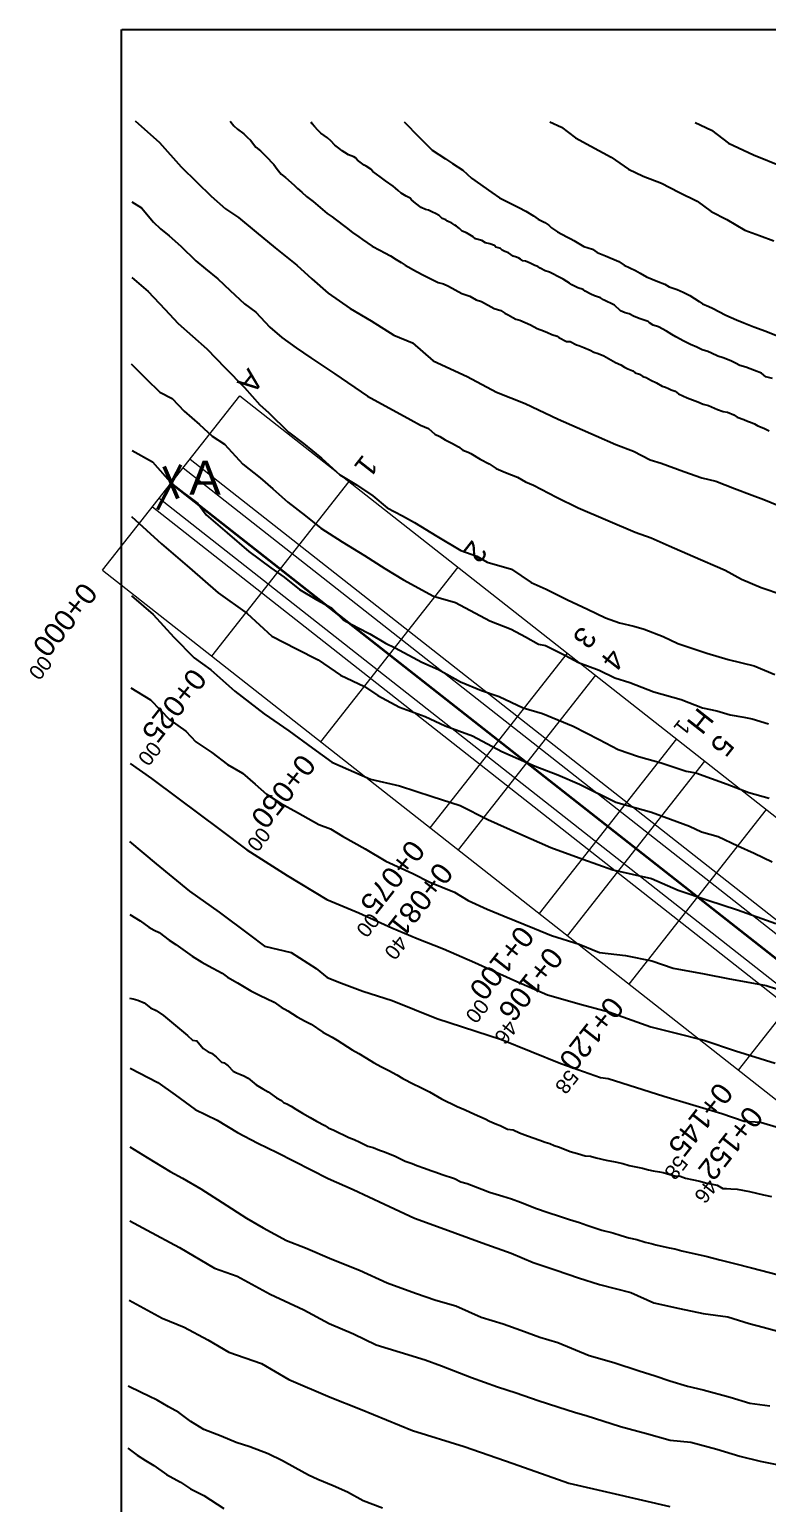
# Model space of a CAD drawing. Header units: millimetres. Extents: x 19067981 to 38137102, y 2652003 to 2652615.
# Drawn here: x 19068730.8 to 19068737.44, y 2652297.59 to 2652310.86 of the extents above; entities that cross this region are included whole.
import ezdxf

# ---------------------------------------------------------------- set-up
doc = ezdxf.new("R2010")
doc.units = ezdxf.units.MM
doc.layers.add('kurp', color=94, linetype='Continuous')
doc.layers.add('Layer1', color=7, linetype='Continuous', lineweight=50)
doc.styles.get("Standard").update_dxf_attribs({"font": 'arial.ttf'})

msp = doc.modelspace()

# ---------------------------------------------------------------- linework, layer by layer
for points in [[(19068731.625, 2652310.862), (19068760.143, 2652310.862), (19068760.143, 2652290.649), (19068731.624, 2652290.649), (19068731.624, 2652310.862)], [(19068731.747, 2652310.039), (19068731.965, 2652309.846), (19068732.159, 2652309.625), (19068732.301, 2652309.489), (19068732.431, 2652309.363), (19068732.56, 2652309.248), (19068732.676, 2652309.171), (19068732.836, 2652309.039), (19068733.006, 2652308.896), (19068733.2, 2652308.74), (19068733.336, 2652308.617), (19068733.482, 2652308.488), (19068733.68, 2652308.352), (19068733.87, 2652308.24), (19068734.075, 2652308.11), (19068734.242, 2652308.042), (19068734.429, 2652307.879), (19068734.735, 2652307.739), (19068734.997, 2652307.597), (19068735.256, 2652307.496), (19068735.552, 2652307.356), (19068735.896, 2652307.206), (19068736.073, 2652307.127), (19068736.231, 2652307.068), (19068736.38, 2652306.989), (19068736.481, 2652306.958), (19068736.685, 2652306.883), (19068736.846, 2652306.826), (19068736.973, 2652306.796), (19068737.141, 2652306.732), (19068737.299, 2652306.67), (19068737.405, 2652306.632), (19068737.654, 2652306.529)], [(19068732.601, 2652310.036), (19068732.633, 2652309.994), (19068732.667, 2652309.965), (19068732.725, 2652309.924), (19068732.757, 2652309.889), (19068732.783, 2652309.866), (19068732.832, 2652309.804), (19068732.873, 2652309.769), (19068732.922, 2652309.723), (19068732.995, 2652309.648), (19068733.023, 2652309.604), (19068733.061, 2652309.559), (19068733.098, 2652309.529), (19068733.177, 2652309.461), (19068733.208, 2652309.432), (19068733.246, 2652309.397), (19068733.289, 2652309.359), (19068733.349, 2652309.313), (19068733.411, 2652309.26), (19068733.475, 2652309.205), (19068733.52, 2652309.176), (19068733.546, 2652309.154), (19068733.644, 2652309.079), (19068733.703, 2652309.035), (19068733.758, 2652308.995), (19068733.791, 2652308.973), (19068733.878, 2652308.912), (19068733.949, 2652308.875), (19068733.993, 2652308.851), (19068734.045, 2652308.825), (19068734.096, 2652308.793), (19068734.14, 2652308.765), (19068734.177, 2652308.742), (19068734.277, 2652308.684), (19068734.342, 2652308.65), (19068734.406, 2652308.618), (19068734.472, 2652308.584), (19068734.522, 2652308.572), (19068734.565, 2652308.552), (19068734.686, 2652308.487), (19068734.758, 2652308.463), (19068734.816, 2652308.429), (19068734.864, 2652308.414), (19068734.976, 2652308.351), (19068735.036, 2652308.332), (19068735.074, 2652308.309), (19068735.104, 2652308.295), (19068735.144, 2652308.27), (19068735.173, 2652308.254), (19068735.207, 2652308.245), (19068735.305, 2652308.205), (19068735.363, 2652308.172), (19068735.42, 2652308.15), (19068735.456, 2652308.135), (19068735.495, 2652308.117), (19068735.544, 2652308.103), (19068735.56, 2652308.091), (19068735.629, 2652308.055), (19068735.662, 2652308.053), (19068735.718, 2652308.024), (19068735.74, 2652308.019), (19068735.785, 2652308), (19068735.841, 2652307.976), (19068735.873, 2652307.957), (19068735.913, 2652307.945), (19068735.965, 2652307.926), (19068736.068, 2652307.865), (19068736.117, 2652307.844), (19068736.15, 2652307.823), (19068736.181, 2652307.807), (19068736.225, 2652307.789), (19068736.246, 2652307.773), (19068736.285, 2652307.76), (19068736.314, 2652307.739), (19068736.345, 2652307.729), (19068736.386, 2652307.707), (19068736.437, 2652307.683), (19068736.49, 2652307.652), (19068736.518, 2652307.644), (19068736.546, 2652307.63), (19068736.57, 2652307.619), (19068736.605, 2652307.607), (19068736.636, 2652307.583), (19068736.713, 2652307.546), (19068736.81, 2652307.51), (19068736.859, 2652307.49), (19068736.905, 2652307.479), (19068736.988, 2652307.442), (19068737.038, 2652307.425), (19068737.078, 2652307.418), (19068737.133, 2652307.394), (19068737.165, 2652307.374), (19068737.223, 2652307.351), (19068737.258, 2652307.336), (19068737.283, 2652307.328), (19068737.321, 2652307.312), (19068737.351, 2652307.295), (19068737.405, 2652307.273), (19068737.452, 2652307.249)], [(19068734.167, 2652310.032), (19068734.303, 2652309.892), (19068734.418, 2652309.775), (19068734.54, 2652309.697), (19068734.602, 2652309.657), (19068734.696, 2652309.597), (19068734.773, 2652309.524), (19068734.957, 2652309.395), (19068735.026, 2652309.347), (19068735.199, 2652309.26), (19068735.262, 2652309.228), (19068735.33, 2652309.184), (19068735.373, 2652309.156), (19068735.432, 2652309.126), (19068735.47, 2652309.1), (19068735.493, 2652309.078), (19068735.546, 2652309.042), (19068735.632, 2652308.995), (19068735.668, 2652308.977), (19068735.695, 2652308.964), (19068735.785, 2652308.908), (19068735.861, 2652308.884), (19068735.904, 2652308.856), (19068735.979, 2652308.824), (19068736.098, 2652308.773), (19068736.147, 2652308.742), (19068736.248, 2652308.692), (19068736.292, 2652308.67), (19068736.347, 2652308.637), (19068736.451, 2652308.594), (19068736.513, 2652308.571), (19068736.551, 2652308.545), (19068736.625, 2652308.523), (19068736.677, 2652308.498), (19068736.737, 2652308.469), (19068736.821, 2652308.414), (19068736.851, 2652308.393), (19068736.909, 2652308.369), (19068736.943, 2652308.355), (19068737.063, 2652308.29), (19068737.159, 2652308.25), (19068737.225, 2652308.222), (19068737.313, 2652308.185), (19068737.421, 2652308.148), (19068737.532, 2652308.101)], [(19068735.477, 2652310.03), (19068735.582, 2652309.982), (19068735.709, 2652309.887), (19068735.847, 2652309.813), (19068736.029, 2652309.714), (19068736.187, 2652309.604), (19068736.319, 2652309.541), (19068736.483, 2652309.479), (19068736.64, 2652309.399), (19068736.803, 2652309.316), (19068736.93, 2652309.223), (19068737.072, 2652309.153), (19068737.234, 2652309.057), (19068737.366, 2652309.007), (19068737.494, 2652308.959)], [(19068736.787, 2652310.026), (19068736.933, 2652309.957), (19068737.087, 2652309.839), (19068737.312, 2652309.735), (19068737.577, 2652309.627)], [(19068731.717, 2652309.31), (19068731.804, 2652309.256), (19068731.911, 2652309.129), (19068731.974, 2652309.069), (19068732.051, 2652309.006), (19068732.158, 2652308.911), (19068732.293, 2652308.781), (19068732.379, 2652308.708), (19068732.489, 2652308.618), (19068732.602, 2652308.512), (19068732.73, 2652308.394), (19068732.832, 2652308.317), (19068732.958, 2652308.183), (19068733.066, 2652308.091), (19068733.196, 2652307.997), (19068733.326, 2652307.907), (19068733.542, 2652307.762), (19068733.836, 2652307.562), (19068734.227, 2652307.35), (19068734.314, 2652307.3), (19068734.385, 2652307.271), (19068734.442, 2652307.22), (19068734.489, 2652307.2), (19068734.535, 2652307.17), (19068734.601, 2652307.135), (19068734.657, 2652307.107), (19068734.696, 2652307.077), (19068734.744, 2652307.057), (19068734.768, 2652307.045), (19068734.852, 2652306.996), (19068734.931, 2652306.952), (19068734.994, 2652306.912), (19068735.079, 2652306.874), (19068735.187, 2652306.833), (19068735.259, 2652306.791), (19068735.33, 2652306.761), (19068735.538, 2652306.653), (19068735.734, 2652306.555), (19068736.247, 2652306.336), (19068736.391, 2652306.286), (19068736.552, 2652306.213), (19068736.766, 2652306.122), (19068737.056, 2652305.994), (19068737.202, 2652305.914), (19068737.379, 2652305.839), (19068737.575, 2652305.772)], [(19068731.717, 2652308.63), (19068731.864, 2652308.504), (19068732.014, 2652308.346), (19068732.132, 2652308.216), (19068732.39, 2652307.988), (19068732.557, 2652307.816), (19068732.73, 2652307.639), (19068732.867, 2652307.483), (19068732.945, 2652307.415), (19068733.126, 2652307.239), (19068733.262, 2652307.135), (19068733.424, 2652307.003), (19068733.589, 2652306.854), (19068733.739, 2652306.763), (19068733.886, 2652306.663), (19068734.015, 2652306.556), (19068734.151, 2652306.484), (19068734.26, 2652306.424), (19068734.462, 2652306.3), (19068734.676, 2652306.172), (19068734.82, 2652306.122), (19068734.915, 2652306.068), (19068735.133, 2652306.005), (19068735.311, 2652305.885), (19068735.444, 2652305.824), (19068735.636, 2652305.728), (19068735.817, 2652305.643), (19068735.978, 2652305.567), (19068736.104, 2652305.522), (19068736.233, 2652305.492), (19068736.326, 2652305.464), (19068736.498, 2652305.399), (19068736.631, 2652305.334), (19068736.89, 2652305.248), (19068737.083, 2652305.192), (19068737.317, 2652305.133), (19068737.504, 2652305.055)], [(19068731.718, 2652307.074), (19068731.902, 2652306.972), (19068732.085, 2652306.764), (19068732.309, 2652306.596), (19068732.386, 2652306.494), (19068732.574, 2652306.331), (19068732.768, 2652306.163), (19068732.968, 2652306.016), (19068733.086, 2652305.931), (19068733.225, 2652305.822), (19068733.381, 2652305.727), (19068733.512, 2652305.655), (19068733.619, 2652305.549), (19068733.748, 2652305.478), (19068733.858, 2652305.423), (19068733.999, 2652305.337), (19068734.085, 2652305.296), (19068734.326, 2652305.167), (19068734.477, 2652305.102), (19068734.673, 2652304.991), (19068734.862, 2652304.911), (19068735.022, 2652304.859), (19068735.239, 2652304.756), (19068735.412, 2652304.706), (19068735.687, 2652304.59), (19068735.923, 2652304.47), (19068736.092, 2652304.382), (19068736.277, 2652304.318), (19068736.48, 2652304.262), (19068736.705, 2652304.187), (19068736.792, 2652304.172), (19068737.075, 2652304.069), (19068737.268, 2652303.994), (19068737.451, 2652303.944)], [(19068731.714, 2652306.478), (19068731.982, 2652306.231), (19068732.234, 2652306.016), (19068732.492, 2652305.79), (19068732.755, 2652305.606), (19068732.976, 2652305.401), (19068733.197, 2652305.286), (19068733.393, 2652305.188), (19068733.593, 2652305.051), (19068733.81, 2652304.947), (19068733.93, 2652304.867), (19068734.124, 2652304.762), (19068734.356, 2652304.678), (19068734.535, 2652304.594), (19068734.782, 2652304.505), (19068735.045, 2652304.363), (19068735.345, 2652304.232), (19068735.55, 2652304.153), (19068735.745, 2652304.069), (19068736.071, 2652303.906), (19068736.392, 2652303.817), (19068736.734, 2652303.691), (19068736.842, 2652303.64), (19068736.994, 2652303.599), (19068737.171, 2652303.513), (19068737.317, 2652303.447), (19068737.479, 2652303.37)], [(19068731.713, 2652305.764), (19068731.909, 2652305.597), (19068732.094, 2652305.392), (19068732.278, 2652305.207), (19068732.428, 2652305.099), (19068732.642, 2652304.906), (19068732.907, 2652304.703), (19068733.13, 2652304.55), (19068733.343, 2652304.393), (19068733.517, 2652304.268), (19068733.864, 2652304.113), (19068734.126, 2652304.053), (19068734.419, 2652303.959), (19068734.67, 2652303.876), (19068734.921, 2652303.75), (19068735.207, 2652303.621), (19068735.486, 2652303.5), (19068735.776, 2652303.395), (19068736.044, 2652303.297), (19068736.392, 2652303.219), (19068736.633, 2652303.115), (19068736.901, 2652303.024), (19068737.167, 2652302.937), (19068737.512, 2652302.815)], [(19068731.708, 2652304.935), (19068731.884, 2652304.827), (19068732.057, 2652304.649), (19068732.203, 2652304.547), (19068732.291, 2652304.45), (19068732.437, 2652304.354), (19068732.578, 2652304.245), (19068732.712, 2652304.167), (19068732.826, 2652304.07), (19068732.927, 2652303.98), (19068733.055, 2652303.899), (19068733.207, 2652303.814), (19068733.399, 2652303.707), (19068733.503, 2652303.668), (19068733.613, 2652303.602), (19068733.817, 2652303.486), (19068734.002, 2652303.375), (19068734.245, 2652303.264), (19068734.397, 2652303.186), (19068734.62, 2652303.098), (19068734.742, 2652303.022), (19068734.913, 2652302.943), (19068735.068, 2652302.881), (19068735.34, 2652302.771), (19068735.493, 2652302.706), (19068735.743, 2652302.628), (19068735.926, 2652302.554), (19068736.159, 2652302.526), (19068736.395, 2652302.48), (19068736.587, 2652302.413), (19068736.867, 2652302.362), (19068737.094, 2652302.318), (19068737.279, 2652302.283), (19068737.425, 2652302.258), (19068737.703, 2652302.167)], [(19068731.695, 2652303.554), (19068731.936, 2652303.353), (19068732.234, 2652303.107), (19068732.503, 2652302.916), (19068732.775, 2652302.713), (19068732.91, 2652302.611), (19068733.151, 2652302.554), (19068733.374, 2652302.411), (19068733.474, 2652302.328), (19068733.603, 2652302.279), (19068733.795, 2652302.205), (19068734.059, 2652302.122), (19068734.46, 2652301.959), (19068735.042, 2652301.771), (19068735.578, 2652301.554), (19068735.933, 2652301.428), (19068736.004, 2652301.419), (19068736.503, 2652301.262), (19068737.026, 2652301.104), (19068737.226, 2652301.035), (19068737.375, 2652301.026), (19068737.687, 2652300.935)], [(19068731.699, 2652302.895), (19068731.791, 2652302.838), (19068731.87, 2652302.781), (19068731.916, 2652302.755), (19068731.961, 2652302.734), (19068732.051, 2652302.665), (19068732.113, 2652302.627), (19068732.154, 2652302.597), (19068732.259, 2652302.521), (19068732.345, 2652302.467), (19068732.407, 2652302.434), (19068732.53, 2652302.368), (19068732.576, 2652302.332), (19068732.668, 2652302.281), (19068732.788, 2652302.209), (19068732.865, 2652302.17), (19068732.997, 2652302.106), (19068733.061, 2652302.063), (19068733.119, 2652302.028), (19068733.204, 2652301.975), (19068733.277, 2652301.936), (19068733.33, 2652301.909), (19068733.436, 2652301.836), (19068733.518, 2652301.791), (19068733.565, 2652301.765), (19068733.698, 2652301.678), (19068733.76, 2652301.644), (19068733.828, 2652301.602), (19068733.891, 2652301.563), (19068733.963, 2652301.526), (19068734.03, 2652301.491), (19068734.102, 2652301.452), (19068734.156, 2652301.421), (19068734.255, 2652301.369), (19068734.306, 2652301.345), (19068734.394, 2652301.299), (19068734.504, 2652301.237), (19068734.643, 2652301.167), (19068734.715, 2652301.138), (19068734.8, 2652301.098), (19068734.896, 2652301.058), (19068734.934, 2652301.035), (19068734.997, 2652301.009), (19068735.03, 2652300.997), (19068735.097, 2652300.963), (19068735.148, 2652300.958), (19068735.204, 2652300.93), (19068735.278, 2652300.903), (19068735.388, 2652300.866), (19068735.435, 2652300.847), (19068735.477, 2652300.834), (19068735.517, 2652300.817), (19068735.566, 2652300.801), (19068735.662, 2652300.764), (19068735.727, 2652300.745), (19068735.797, 2652300.723), (19068735.844, 2652300.722), (19068735.894, 2652300.705), (19068735.986, 2652300.685), (19068736.065, 2652300.669), (19068736.134, 2652300.655), (19068736.191, 2652300.637), (19068736.252, 2652300.625), (19068736.312, 2652300.613), (19068736.367, 2652300.597), (19068736.409, 2652300.589), (19068736.464, 2652300.579), (19068736.497, 2652300.573), (19068736.538, 2652300.562), (19068736.604, 2652300.543), (19068736.65, 2652300.542), (19068736.698, 2652300.522), (19068736.755, 2652300.512), (19068736.828, 2652300.495), (19068736.879, 2652300.481), (19068736.984, 2652300.459), (19068737.034, 2652300.431), (19068737.067, 2652300.431), (19068737.107, 2652300.428), (19068737.164, 2652300.423), (19068737.276, 2652300.404), (19068737.4, 2652300.374), (19068737.473, 2652300.358)], [(19068731.696, 2652302.142), (19068731.729, 2652302.138), (19068731.77, 2652302.125), (19068731.826, 2652302.1), (19068731.885, 2652302.055), (19068731.934, 2652302.033), (19068732, 2652301.987), (19068732.216, 2652301.807), (19068732.263, 2652301.765), (19068732.302, 2652301.758), (19068732.359, 2652301.691), (19068732.404, 2652301.661), (19068732.432, 2652301.649), (19068732.475, 2652301.614), (19068732.522, 2652301.568), (19068732.548, 2652301.562), (19068732.582, 2652301.535), (19068732.629, 2652301.487), (19068732.657, 2652301.47), (19068732.689, 2652301.458), (19068732.723, 2652301.444), (19068732.762, 2652301.422), (19068732.835, 2652301.364), (19068732.896, 2652301.327), (19068732.944, 2652301.301), (19068733.019, 2652301.245), (19068733.064, 2652301.223), (19068733.08, 2652301.205), (19068733.111, 2652301.191), (19068733.15, 2652301.172), (19068733.192, 2652301.144), (19068733.253, 2652301.108), (19068733.32, 2652301.069), (19068733.379, 2652301.037), (19068733.453, 2652300.997), (19068733.484, 2652300.975), (19068733.533, 2652300.954), (19068733.57, 2652300.937), (19068733.633, 2652300.908), (19068733.67, 2652300.89), (19068733.717, 2652300.872), (19068733.769, 2652300.846), (19068733.839, 2652300.811), (19068733.887, 2652300.799), (19068733.946, 2652300.775), (19068733.991, 2652300.76), (19068734.085, 2652300.72), (19068734.177, 2652300.676), (19068734.239, 2652300.656), (19068734.28, 2652300.637), (19068734.351, 2652300.614), (19068734.406, 2652300.591), (19068734.453, 2652300.577), (19068734.509, 2652300.557), (19068734.619, 2652300.519), (19068734.678, 2652300.489), (19068734.735, 2652300.475), (19068734.866, 2652300.423), (19068734.935, 2652300.398), (19068735.054, 2652300.362), (19068735.132, 2652300.337), (19068735.213, 2652300.308), (19068735.359, 2652300.251), (19068735.453, 2652300.218), (19068735.575, 2652300.179), (19068735.654, 2652300.152), (19068735.746, 2652300.124), (19068735.812, 2652300.099), (19068735.946, 2652300.055), (19068736.046, 2652300.03), (19068736.121, 2652300.008), (19068736.188, 2652299.986), (19068736.26, 2652299.972), (19068736.336, 2652299.947), (19068736.39, 2652299.934), (19068736.431, 2652299.922), (19068736.552, 2652299.897), (19068736.604, 2652299.887), (19068736.667, 2652299.87), (19068736.895, 2652299.817), (19068737.008, 2652299.789), (19068737.139, 2652299.756), (19068737.293, 2652299.716), (19068737.604, 2652299.634)], [(19068731.701, 2652301.513), (19068731.949, 2652301.385), (19068732.107, 2652301.273), (19068732.286, 2652301.14), (19068732.485, 2652301.046), (19068732.666, 2652300.935), (19068732.85, 2652300.837), (19068733.023, 2652300.753), (19068733.177, 2652300.675), (19068733.482, 2652300.521), (19068733.708, 2652300.42), (19068733.99, 2652300.29), (19068734.259, 2652300.163), (19068734.499, 2652300.075), (19068734.869, 2652299.941), (19068735.131, 2652299.848), (19068735.328, 2652299.763), (19068735.536, 2652299.696), (19068735.735, 2652299.626), (19068735.925, 2652299.566), (19068736.207, 2652299.495), (19068736.415, 2652299.402), (19068736.646, 2652299.351), (19068736.857, 2652299.306), (19068737.079, 2652299.274), (19068737.271, 2652299.214), (19068737.399, 2652299.181), (19068737.608, 2652299.126)], [(19068731.698, 2652300.139), (19068731.854, 2652300.054), (19068732.145, 2652299.899), (19068732.461, 2652299.714), (19068732.665, 2652299.642), (19068732.961, 2652299.478), (19068733.264, 2652299.339), (19068733.492, 2652299.214), (19068733.71, 2652299.121), (19068733.915, 2652299.022), (19068734.13, 2652298.956), (19068734.355, 2652298.889), (19068734.503, 2652298.833), (19068734.774, 2652298.728), (19068735.006, 2652298.646), (19068735.176, 2652298.59), (19068735.373, 2652298.523), (19068735.549, 2652298.465), (19068735.708, 2652298.415), (19068735.806, 2652298.386), (19068736.115, 2652298.287), (19068736.347, 2652298.224), (19068736.562, 2652298.166), (19068736.747, 2652298.146), (19068736.981, 2652298.083), (19068737.187, 2652298.021), (19068737.37, 2652297.976), (19068737.656, 2652297.919)], [(19068731.693, 2652299.425), (19068731.99, 2652299.264), (19068732.187, 2652299.181), (19068732.401, 2652299.067), (19068732.589, 2652298.957), (19068732.884, 2652298.856), (19068733.128, 2652298.71), (19068733.5, 2652298.552), (19068733.774, 2652298.445), (19068734.243, 2652298.253), (19068734.707, 2652298.107), (19068735.148, 2652297.956), (19068735.648, 2652297.777), (19068736.026, 2652297.691), (19068736.559, 2652297.568)], [(19068733.973, 2652297.554), (19068733.798, 2652297.619), (19068733.658, 2652297.698), (19068733.529, 2652297.753), (19068733.391, 2652297.811), (19068733.306, 2652297.85), (19068733.186, 2652297.917), (19068733.071, 2652297.978), (19068732.943, 2652298.043), (19068732.779, 2652298.104), (19068732.655, 2652298.145), (19068732.521, 2652298.202), (19068732.363, 2652298.261), (19068732.247, 2652298.334), (19068732.138, 2652298.413), (19068732.047, 2652298.466), (19068731.943, 2652298.524), (19068731.868, 2652298.561), (19068731.8, 2652298.593), (19068731.684, 2652298.65)], [(19068731.681, 2652298.092), (19068731.763, 2652298.031), (19068731.838, 2652297.982), (19068731.915, 2652297.936), (19068732.027, 2652297.857), (19068732.153, 2652297.788), (19068732.243, 2652297.727), (19068732.363, 2652297.666), (19068732.543, 2652297.55)]]:
    msp.add_lwpolyline(points)
at = {"color": 61}
for points in [[(19068737.481, 2652307.72), (19068737.421, 2652307.737), (19068737.384, 2652307.769), (19068737.321, 2652307.793), (19068737.242, 2652307.822), (19068737.187, 2652307.837), (19068737.149, 2652307.859), (19068737.107, 2652307.881), (19068737.039, 2652307.907), (19068736.99, 2652307.921), (19068736.933, 2652307.95), (19068736.9, 2652307.963), (19068736.849, 2652307.978), (19068736.801, 2652308.004), (19068736.744, 2652308.028), (19068736.685, 2652308.056), (19068736.612, 2652308.095), (19068736.577, 2652308.118), (19068736.527, 2652308.148), (19068736.455, 2652308.186), (19068736.408, 2652308.202), (19068736.376, 2652308.221), (19068736.362, 2652308.235), (19068736.292, 2652308.258), (19068736.236, 2652308.28), (19068736.191, 2652308.302), (19068736.155, 2652308.311), (19068736.115, 2652308.329), (19068736.06, 2652308.381), (19068735.961, 2652308.43), (19068735.934, 2652308.446), (19068735.88, 2652308.464), (19068735.846, 2652308.481), (19068735.795, 2652308.507), (19068735.777, 2652308.521), (19068735.729, 2652308.538), (19068735.706, 2652308.548), (19068735.677, 2652308.565), (19068735.654, 2652308.579), (19068735.631, 2652308.593), (19068735.597, 2652308.615), (19068735.551, 2652308.64), (19068735.505, 2652308.663), (19068735.475, 2652308.679), (19068735.437, 2652308.689), (19068735.391, 2652308.715), (19068735.369, 2652308.728), (19068735.344, 2652308.739), (19068735.302, 2652308.758), (19068735.259, 2652308.777), (19068735.236, 2652308.781), (19068735.213, 2652308.794), (19068735.199, 2652308.803), (19068735.177, 2652308.814), (19068735.149, 2652308.822), (19068735.127, 2652308.837), (19068735.107, 2652308.852), (19068735.074, 2652308.864), (19068735.05, 2652308.877), (19068735.035, 2652308.891), (19068734.993, 2652308.903), (19068734.98, 2652308.919), (19068734.938, 2652308.932), (19068734.898, 2652308.942), (19068734.867, 2652308.962), (19068734.81, 2652308.979), (19068734.789, 2652308.995), (19068734.729, 2652309.032), (19068734.689, 2652309.048), (19068734.664, 2652309.071), (19068734.639, 2652309.092), (19068734.622, 2652309.101), (19068734.596, 2652309.119), (19068734.558, 2652309.137), (19068734.541, 2652309.15), (19068734.51, 2652309.16), (19068734.481, 2652309.188), (19068734.45, 2652309.207), (19068734.423, 2652309.218), (19068734.385, 2652309.237), (19068734.359, 2652309.241), (19068734.32, 2652309.261), (19068734.269, 2652309.298), (19068734.234, 2652309.33), (19068734.22, 2652309.345), (19068734.185, 2652309.362), (19068734.14, 2652309.39), (19068734.112, 2652309.413), (19068734.088, 2652309.434), (19068734.067, 2652309.453), (19068733.998, 2652309.501), (19068733.95, 2652309.535), (19068733.885, 2652309.585), (19068733.867, 2652309.604), (19068733.826, 2652309.633), (19068733.808, 2652309.641), (19068733.747, 2652309.687), (19068733.729, 2652309.707), (19068733.714, 2652309.716), (19068733.665, 2652309.734), (19068733.632, 2652309.754), (19068733.61, 2652309.77), (19068733.579, 2652309.794), (19068733.544, 2652309.822), (19068733.506, 2652309.86), (19068733.476, 2652309.888), (19068733.417, 2652309.93), (19068733.391, 2652309.955), (19068733.359, 2652309.989), (19068733.34, 2652310.014), (19068733.33, 2652310.029)], [(19068731.709, 2652307.852), (19068731.845, 2652307.717), (19068731.967, 2652307.599), (19068732.078, 2652307.541), (19068732.188, 2652307.426), (19068732.324, 2652307.308), (19068732.44, 2652307.201), (19068732.551, 2652307.129), (19068732.715, 2652306.951), (19068732.872, 2652306.827), (19068732.985, 2652306.728), (19068733.119, 2652306.606), (19068733.278, 2652306.484), (19068733.417, 2652306.373), (19068733.609, 2652306.25), (19068733.809, 2652306.127), (19068733.993, 2652306.009), (19068734.162, 2652305.908), (19068734.432, 2652305.76), (19068734.629, 2652305.704), (19068734.939, 2652305.538), (19068735.13, 2652305.463), (19068735.258, 2652305.396), (19068735.376, 2652305.328), (19068735.438, 2652305.316), (19068735.62, 2652305.227), (19068735.735, 2652305.165), (19068735.921, 2652305.094), (19068736.062, 2652305.026), (19068736.198, 2652304.984), (19068736.413, 2652304.899), (19068736.659, 2652304.832), (19068736.851, 2652304.756), (19068736.981, 2652304.73), (19068737.102, 2652304.693), (19068737.223, 2652304.673), (19068737.299, 2652304.656), (19068737.445, 2652304.611)], [(19068731.701, 2652304.254), (19068731.894, 2652304.12), (19068732.129, 2652303.943), (19068732.507, 2652303.662), (19068732.751, 2652303.477), (19068733.114, 2652303.247), (19068733.472, 2652303.032), (19068733.76, 2652302.912), (19068734.056, 2652302.777), (19068734.285, 2652302.68), (19068734.522, 2652302.587), (19068734.804, 2652302.465), (19068735.155, 2652302.305), (19068735.457, 2652302.172), (19068735.764, 2652302.086), (19068736.009, 2652302.02), (19068736.386, 2652301.885), (19068736.603, 2652301.831), (19068736.865, 2652301.765), (19068737.148, 2652301.67), (19068737.506, 2652301.559)], [(19068731.699, 2652300.805), (19068731.855, 2652300.708), (19068732.06, 2652300.584), (19068732.172, 2652300.522), (19068732.336, 2652300.428), (19068732.529, 2652300.304), (19068732.748, 2652300.162), (19068732.897, 2652300.076), (19068733.107, 2652299.963), (19068733.28, 2652299.896), (19068733.516, 2652299.795), (19068733.764, 2652299.695), (19068734.015, 2652299.58), (19068734.269, 2652299.487), (19068734.452, 2652299.425), (19068734.631, 2652299.375), (19068734.861, 2652299.271), (19068735.059, 2652299.211), (19068735.217, 2652299.154), (19068735.387, 2652299.092), (19068735.549, 2652299.045), (19068735.832, 2652298.927), (19068736.053, 2652298.863), (19068736.283, 2652298.789), (19068736.427, 2652298.743), (19068736.559, 2652298.7), (19068736.717, 2652298.651), (19068736.857, 2652298.619), (19068737.102, 2652298.553), (19068737.278, 2652298.498), (19068737.458, 2652298.474)]]:
    msp.add_lwpolyline(points, dxfattribs=at)
at = {"color": 2, "lineweight": 35}
msp.add_lwpolyline([(19068732.071, 2652306.78), (19068741.605, 2652299.287)], dxfattribs=at)
at = {"layer": 'kurp', "color": 4, "lineweight": 5}
for p, q in [((19068731.453, 2652305.994), (19068732.689, 2652307.566)), ((19068732.436, 2652305.221), (19068733.671, 2652306.794)), ((19068733.418, 2652304.449), (19068734.654, 2652306.021)), ((19068734.401, 2652303.677), (19068735.637, 2652305.249)), ((19068734.655, 2652303.477), (19068735.891, 2652305.049)), ((19068735.384, 2652302.904), (19068736.62, 2652304.477)), ((19068735.638, 2652302.704), (19068736.874, 2652304.277)), ((19068736.193, 2652302.268), (19068737.429, 2652303.841)), ((19068737.176, 2652301.496), (19068738.411, 2652303.069))]:
    msp.add_line(p, q, dxfattribs=at)
at = {"layer": 'kurp', "color": 5, "lineweight": 0}
for points in [[(19068732.689, 2652307.566), (19068742.223, 2652300.073, 0.269039), (19068753.65, 2652298.457), (19068756.509, 2652299.617)], [(19068731.453, 2652305.994), (19068740.987, 2652298.501, 0.269039), (19068754.401, 2652296.604), (19068757.26, 2652297.763)]]:
    msp.add_lwpolyline(points, format="xyb", dxfattribs=at)
at = {"layer": 'kurp', "lineweight": 0}
for points in [[(19068732.241, 2652306.996), (19068741.775, 2652299.503, 0.269039), (19068753.922, 2652297.785), (19068756.781, 2652298.945)], [(19068732.179, 2652306.918), (19068741.713, 2652299.424, 0.269039), (19068753.96, 2652297.693), (19068756.819, 2652298.852)], [(19068731.901, 2652306.564), (19068741.435, 2652299.071, 0.269039), (19068754.129, 2652297.276), (19068756.988, 2652298.435)], [(19068731.963, 2652306.642), (19068741.497, 2652299.149, 0.269039), (19068754.091, 2652297.368), (19068756.95, 2652298.528)]]:
    msp.add_lwpolyline(points, format="xyb", dxfattribs=at)
at = {"layer": 'Layer1'}
for p, q in [((19068732.156, 2652306.945), (19068731.947, 2652306.54)), ((19068732.156, 2652306.945), (19068731.947, 2652306.54)), ((19068732.156, 2652306.945), (19068731.947, 2652306.54)), ((19068732.008, 2652306.928), (19068732.13, 2652306.64)), ((19068732.008, 2652306.928), (19068732.13, 2652306.64)), ((19068732.008, 2652306.928), (19068732.13, 2652306.64))]:
    msp.add_line(p, q, dxfattribs=at)

# ---------------------------------------------------------------- texts
at = {"insert": (19068732.233, 2652306.98), "char_height": 0.305, "attachment_point": 1}
msp.add_mtext('A', dxfattribs=at)
at = {"layer": 'kurp', "color": 4, "lineweight": 0, "ltscale": 0.2, "insert": (19068732.785, 2652307.694), "char_height": 0.19, "attachment_point": 5, "rotation": 231.836}
msp.add_mtext('\\A1;{\\C0;A}', dxfattribs=at)
at = {"layer": 'kurp', "color": 0, "lineweight": 0, "ltscale": 0.2, "char_height": 0.19, "attachment_point": 5, "rotation": 231.836}
for s, insert in [('\\A1;1', (19068733.828, 2652306.929)), ('\\A1;2', (19068734.811, 2652306.16)), ('\\A1;0+000{\\H0.7x;\\S00^ ;}', (19068731.076, 2652305.448)), ('\\A1;3', (19068735.793, 2652305.388)), ('\\A1;4', (19068736.048, 2652305.188)), ('\\A1;0+025{\\H0.7x;\\S00^ ;}', (19068732.059, 2652304.675)), ('\\A1;H{\\H0.7x;\\S^ 1;}', (19068736.776, 2652304.616)), ('\\A1;5', (19068737.03, 2652304.416)), ('\\A1;0+050{\\H0.7x;\\S00^ ;}', (19068733.041, 2652303.903)), ('\\A1;0+075{\\H0.7x;\\S00^ ;}', (19068734.024, 2652303.131)), ('\\A1;0+081{\\H0.7x;\\S40^ ;}', (19068734.277, 2652302.929)), ('\\A1;0+100{\\H0.7x;\\S00^ ;}', (19068735.007, 2652302.358)), ('\\A1;0+106{\\H0.7x;\\S46^ ;}', (19068735.268, 2652302.167)), ('\\A1;0+120{\\H0.7x;\\S58^ ;}', (19068735.814, 2652301.72)), ('\\A1;0+145{\\H0.7x;\\S58^ ;}', (19068736.797, 2652300.948)), ('\\A1;0+152{\\H0.7x;\\S46^ ;}', (19068737.067, 2652300.736))]:
    msp.add_mtext(s, dxfattribs=dict(at, insert=insert))

doc.saveas('drawing.dxf')
